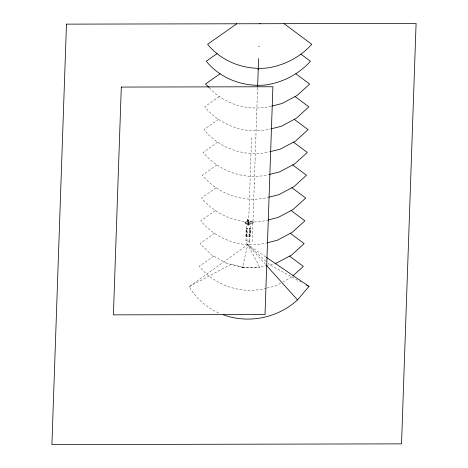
<?xml version="1.0" encoding="UTF-8"?>
<svg xmlns="http://www.w3.org/2000/svg" width="468" height="468" viewBox="0 0 468 468"><rect width="100%" height="100%" fill="white"/><g stroke="black" fill="none" stroke-linecap="round" stroke-linejoin="round"><path stroke-width="0.35" stroke-dasharray="2.34 1.75" d="M244.992 222.704L245.179 222.124L248.619 222.101L248.537 224.412L245.595 223.482L244.992 222.704L245.565 223.406M245.138 222.715L245.203 222.119M245.905 236.182L246.18 228.244L246.893 228.091L247.66 228.489L247.385 236.422L245.905 236.182L247.385 236.422M246.618 236.024L246.893 228.091M246.665 236.58L246.94 228.641L246.18 228.244M247.59 219.96L247.73 219.445L248.531 222.054L253.007 221.697L248.531 222.037L248.496 224.406L252.234 223.166L248.344 224.406L247.718 219.463M248.344 224.406L248.619 222.101M249.772 240.675L250.286 225.781C250.538 223.283 247.11 218.936 248.672 220.949L251.597 136.568M248.964 236.51L249.462 228.132L250.327 228.208L250.052 236.141L249.836 236.592L248.964 236.51L249.462 228.132M249.836 236.592L250.327 228.208M252.258 241.704L257.587 87.791M253.176 222.446L253.206 221.75M249.754 240.844A1.901 0.661 2 0 1 246.671 241.149A1.901 0.661 2 0 1 247.221 240.037A1.901 0.661 2 0 1 249.754 240.844L249.099 243.161L248.005 244.483L189.224 286.668A69.486 64.783 -14.9 0 0 220.042 313.519M265.76 256.938L247.648 244.477L259.728 267.269L265.736 265.771M189.224 286.668L231.011 264.285L242.594 267.234L247.718 244.577M253.246 222.259L253.065 222.628M247.613 244.553L246.49 243.044L245.992 240.681L246.548 225.336L248.274 220.826M253.083 222.487L252.316 223.066M291.775 276.916L283.222 281.835M219.246 96.589L204.697 106.821C220.188 125.763 246.689 135.03 270.475 128.998M218.462 119.381L203.908 129.613C219.398 148.561 245.899 157.827 269.685 151.79M217.673 142.178L203.118 152.41C218.609 171.358 245.109 180.619 268.895 174.587M216.883 164.976L202.328 175.202C217.819 194.15 244.319 203.416 268.106 197.385M216.093 187.767L201.538 197.999C217.029 216.947 243.53 226.214 267.316 220.176M215.303 210.565L200.749 220.797C216.298 239.809 242.939 249.07 266.783 242.91M214.514 233.356L199.959 243.588L211.653 255.007L226.19 263.08M213.724 256.131L199.175 266.356C214.929 285.732 242.19 294.758 266.286 288.206M252.72 222.938L252.182 223.113M280.701 283.181L275.652 285.866L266.959 288.036M247.759 219.492L248.531 222.037M247.736 221.346L247.695 219.925M271.264 106.201C249.584 111.524 224.617 104.762 209.553 87.996M266.409 265.602L273.768 263.765M246.94 228.641L247.66 228.489M257.242 92.114L257.71 92.114M256.452 114.912L256.92 114.912M255.663 137.709L256.131 137.703M254.873 160.501L255.341 160.501M254.083 183.298L254.551 183.298M253.293 206.09L253.761 206.09M242.594 267.234L259.728 267.24L242.594 267.234L226.196 263.051M241.78 267.053L245.998 267.263M249.239 228.577L250.111 228.653M249.187 236.065L250.052 236.141M245.688 223.517L248.537 224.412M245.84 223.529L245.501 223.441M301.339 282.192L269.761 264.765L268.146 263.291M265.999 261.331L247.742 244.659L265.806 264.701M248.496 224.406L247.841 221.317M249.994 224.113A4.528 4.224 -14.9 0 1 250.128 224.5M247.361 224.927A1.696 0.591 2 0 0 250.111 224.658A1.696 0.591 2 0 0 247.853 223.932A1.696 0.591 2 0 0 247.361 224.927"/><path stroke-width="0.7" d="M257.616 87.066L258.605 58.518M223.359 314.824A69.486 64.783 -14.9 0 0 297.531 299.918L308.991 286.416L266.356 257.347M292.828 275.956L303.34 266.397L289.528 256.101M236.773 23.78L207.616 44.279C221.908 61.911 245.027 70.352 267.386 67.959C284.45 65.374 300.187 57.143 311.787 44.32L284.088 23.681M217.146 53.586L206.277 61.226C220.568 78.858 243.688 87.3 266.046 84.907C283.117 82.321 298.847 74.09 310.448 61.267L300.936 54.183M259.611 23.728L260.079 23.728M220.036 73.792L205.487 84.024L209.044 87.498M271.931 106.037L281.964 103.533L297.11 95.466L309.658 84.059L295.846 73.768M271.142 128.829L281.18 126.325L296.32 118.264L308.868 106.856L295.056 96.56M270.352 151.626L280.39 149.122L295.53 141.061L308.079 129.654L294.267 119.358M269.562 174.424L279.601 171.914L294.741 163.853L307.289 152.445L293.477 142.155M268.772 197.215L278.811 194.711L293.951 186.65L306.499 175.243L292.687 164.947M267.983 220.013L278.021 217.509L293.161 209.442L305.709 198.04L291.897 187.744M267.48 242.734L277.231 240.3L292.371 232.239L304.92 220.832L291.108 210.541M275.049 263.42L276.442 263.075L291.587 255.037L304.13 243.629L290.318 233.333M258.822 46.525L259.29 46.525M258.032 69.322L258.5 69.322M306.441 285.006L308.991 286.416M266.292 265.245L297.531 299.918M66.468 24.137L51.907 444.6L401.532 443.863L416.093 23.4L66.468 24.137M121.3 87.071L113.408 314.859L265.011 314.537L272.902 86.75L121.3 87.071"/></g></svg>
